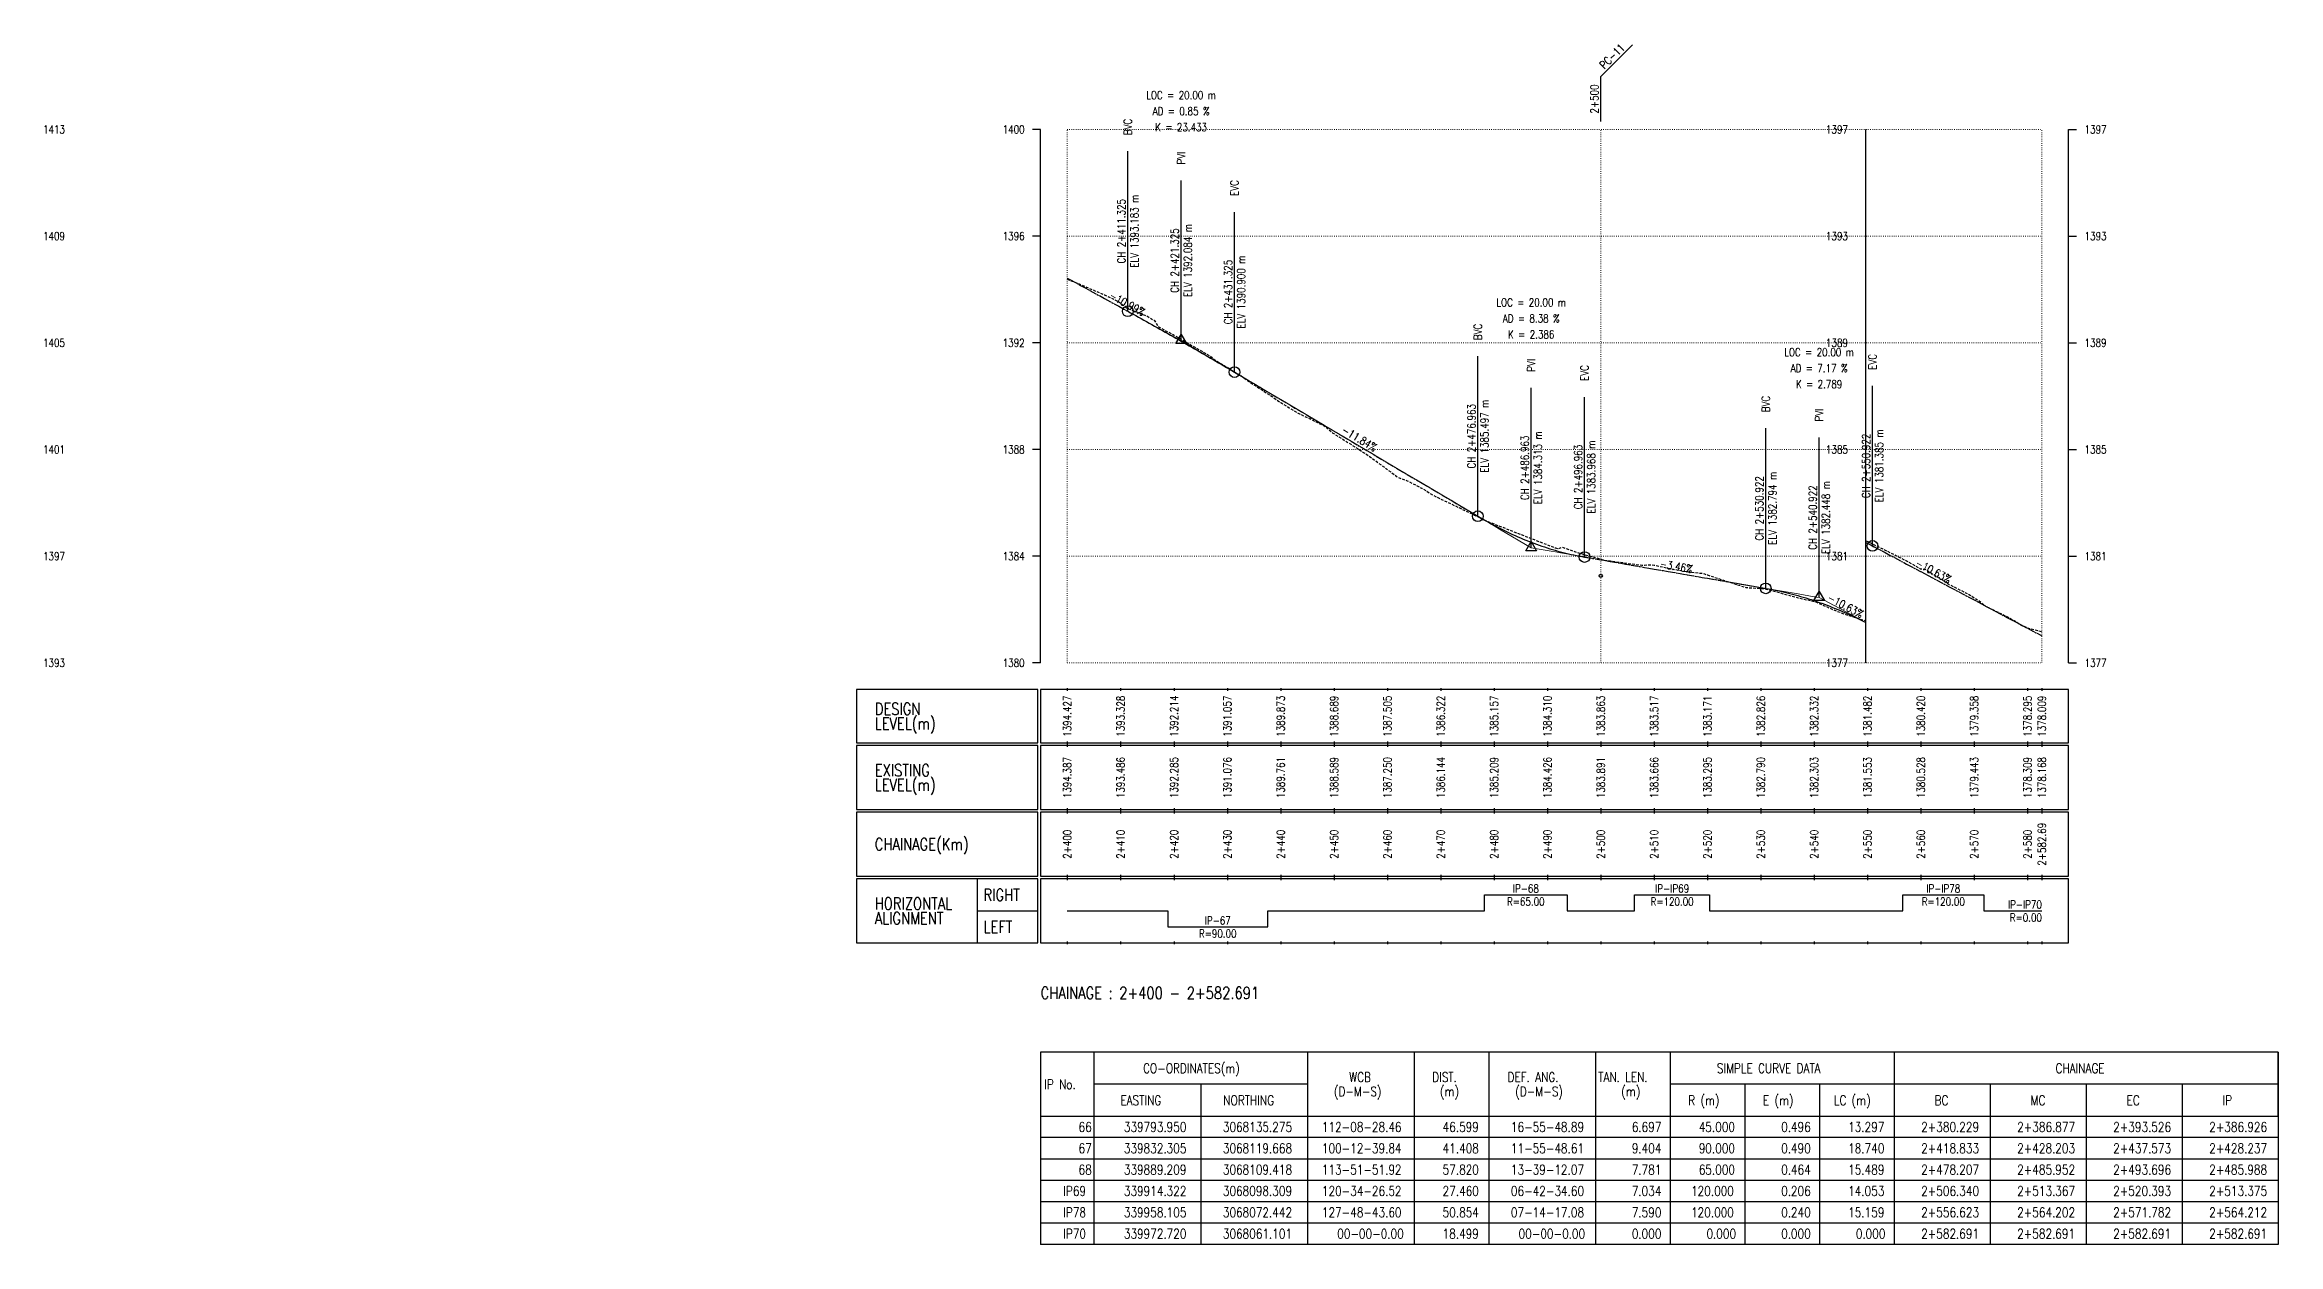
# Model space of a CAD drawing. Extents: x 337736 to 342002, y 3067251 to 3069533.
# Drawn here: x 341583.4 to 342002.1, y 3067278.7 to 3067503.6 of the extents above; entities that cross this region are included whole.
import ezdxf
from ezdxf.enums import TextEntityAlignment as Align

# ---------------------------------------------------------------- set-up
doc = ezdxf.new("R2010")
doc.units = 0
doc.header["$MEASUREMENT"] = 0
for name, pattern in [('Center', [2, 1.25, -0.25, 0.25, -0.25]), ('Dashed', [0.75, 0.5, -0.25]), ('Dot', [0.25, 0, -0.25])]:
    doc.linetypes.add(name, pattern=pattern)
for name, color, linetype, lineweight in [('Chainage Range', 7, 'Continuous', 25), ('Grids', 9, 'Dot', 13), ('PipeCulvert', 6, 'Continuous', 30), ('Vertical Alignment', 5, 'Center', 30), ('VIP Line', 2, 'Continuous', 5)]:
    doc.layers.add(name, color=color, linetype=linetype, lineweight=lineweight)
for name, color, linetype in [('Chainage_TXT', 7, 'Continuous'), ('DesignRL_TXT', 5, 'Continuous'), ('ExistRL_TXT', 3, 'Continuous'), ('GL', 3, 'Dashed'), ('Grade Text', 7, 'Continuous'), ('HC_Data', 7, 'Continuous'), ('Horizontal Alignment', 7, 'Continuous'), ('Remark', 7, 'Continuous'), ('Scale Line', 1, 'Continuous'), ('Title Box Text', 7, 'Continuous'), ('TitleBox', 7, 'Continuous'), ('VIP Mark', 7, 'Continuous')]:
    doc.layers.add(name, color=color, linetype=linetype)
doc.styles.get("Standard").update_dxf_attribs({"font": 'simplex.shx'})

msp = doc.modelspace()

# ---------------------------------------------------------------- linework, layer by layer
at = {"layer": 'GL', "flags": 128}
for points in [[(341775.06, 3067459.67), (341775.52, 3067459.47), (341777.56, 3067458.66), (341782.06, 3067456.7), (341784.7, 3067455.44), (341786.34, 3067454.19), (341790.06, 3067452.7), (341791.37, 3067451.95), (341792.15, 3067450.74), (341794.5, 3067449.48), (341795.06, 3067449.16), (341796.39, 3067448.39), (341800.76, 3067445.85), (341801.81, 3067445.26), (341802.85, 3067444.43), (341807.24, 3067441.81), (341809.36, 3067440.29), (341813.45, 3067437.65), (341814.96, 3067436.6), (341815.06, 3067436.54), (341818.12, 3067434.66), (341823.19, 3067432.18), (341823.48, 3067431.99), (341824.85, 3067430.82), (341830.61, 3067427.18), (341831.23, 3067426.78), (341835.06, 3067423.98), (341837.08, 3067422.51), (341838.77, 3067421.88), (341841.56, 3067420.45), (341841.57, 3067420.48), (341843.55, 3067419.18), (341851.41, 3067415.43), (341853.3, 3067414.47), (341855.06, 3067413.78), (341856.09, 3067413.37), (341862.02, 3067411.05), (341865.74, 3067409.6), (341866.55, 3067409.29), (341867.11, 3067409.14), (341867.89, 3067409.42), (341870.87, 3067408.36), (341875.06, 3067407.19), (341875.6, 3067407.04), (341876.83, 3067406.84), (341882.77, 3067406.05), (341883.27, 3067406.06), (341884.09, 3067406.1), (341885.07, 3067406.07), (341887.68, 3067405.48), (341891.27, 3067404.83), (341894.08, 3067404.52), (341894.5, 3067404.4), (341895.06, 3067404.21), (341902.26, 3067401.87), (341905.77, 3067401.64), (341906.08, 3067401.58), (341912.05, 3067399.93), (341915.06, 3067399.25), (341915.31, 3067399.2), (341915.49, 3067399.13), (341915.98, 3067398.9), (341918.67, 3067397.68), (341921.29, 3067396.7), (341924.77, 3067395.62)], [(341924.77, 3067410.62), (341925.09, 3067410.49), (341928.34, 3067408.88), (341932.38, 3067406.86), (341934.99, 3067405.39), (341935.06, 3067405.38), (341935.84, 3067405.28), (341936.27, 3067405.05), (341940.38, 3067402.44), (341944.29, 3067400.44), (341945.88, 3067399.43), (341947.2, 3067398.36), (341951.19, 3067396.41), (341952.68, 3067395.59), (341953.76, 3067394.85), (341955.06, 3067394.28), (341957.75, 3067393.58)]]:
    msp.add_lwpolyline(points, dxfattribs=at)
at = {"layer": 'Grids'}
for p, q in [((341775.06, 3067487.73), (341957.75, 3067487.73)), ((341775.06, 3067387.73), (341775.06, 3067487.73)), ((341875.06, 3067387.73), (341875.06, 3067487.73)), ((341957.75, 3067387.73), (341957.75, 3067487.73)), ((341775.06, 3067467.73), (341957.75, 3067467.73)), ((341775.06, 3067447.73), (341957.75, 3067447.73)), ((341775.06, 3067427.73), (341957.75, 3067427.73)), ((341775.06, 3067407.73), (341957.75, 3067407.73)), ((341775.06, 3067387.73), (341957.75, 3067387.73))]:
    msp.add_line(p, q, dxfattribs=at)
at = {"layer": 'HC_Data'}
for p, q in [((341780.06, 3067314.73), (341780.06, 3067302.73)), ((341820.06, 3067314.73), (341820.06, 3067302.73)), ((341840.06, 3067314.73), (341840.06, 3067302.73)), ((341854.06, 3067314.73), (341854.06, 3067302.73)), ((341874.06, 3067314.73), (341874.06, 3067302.73)), ((341888.06, 3067314.73), (341888.06, 3067302.73)), ((341930.06, 3067314.73), (341930.06, 3067302.73)), ((342002.06, 3067314.73), (342002.06, 3067302.73)), ((341820.06, 3067308.73), (341780.06, 3067308.73)), ((341800.06, 3067308.73), (341800.06, 3067302.73)), ((341930.06, 3067308.73), (341888.06, 3067308.73)), ((341902.06, 3067308.73), (341902.06, 3067302.73)), ((341916.06, 3067308.73), (341916.06, 3067302.73)), ((342002.06, 3067308.73), (341930.06, 3067308.73)), ((341948.06, 3067308.73), (341948.06, 3067302.73)), ((341966.06, 3067308.73), (341966.06, 3067302.73)), ((341984.06, 3067308.73), (341984.06, 3067302.73)), ((341770.06, 3067302.73), (341770.06, 3067278.73)), ((341780.06, 3067302.73), (341780.06, 3067278.73)), ((341800.06, 3067302.73), (341800.06, 3067278.73)), ((341820.06, 3067302.73), (341820.06, 3067278.73)), ((341840.06, 3067302.73), (341840.06, 3067278.73)), ((341854.06, 3067302.73), (341854.06, 3067278.73)), ((341874.06, 3067302.73), (341874.06, 3067278.73)), ((341888.06, 3067302.73), (341888.06, 3067278.73)), ((341902.06, 3067302.73), (341902.06, 3067278.73)), ((341916.06, 3067302.73), (341916.06, 3067278.73)), ((341930.06, 3067302.73), (341930.06, 3067278.73)), ((341948.06, 3067302.73), (341948.06, 3067278.73)), ((341966.06, 3067302.73), (341966.06, 3067278.73)), ((341984.06, 3067302.73), (341984.06, 3067278.73)), ((342002.06, 3067302.73), (342002.06, 3067278.73)), ((342002.06, 3067298.73), (341770.06, 3067298.73)), ((342002.06, 3067294.73), (341770.06, 3067294.73)), ((342002.06, 3067290.73), (341770.06, 3067290.73)), ((342002.06, 3067286.73), (341770.06, 3067286.73)), ((342002.06, 3067282.73), (341770.06, 3067282.73)), ((342002.06, 3067278.73), (341770.06, 3067278.73))]:
    msp.add_line(p, q, dxfattribs=at)
msp.add_lwpolyline([(341770.06, 3067314.73), (341770.06, 3067302.73), (342002.06, 3067302.73), (342002.06, 3067314.73), (341770.06, 3067314.73)], dxfattribs=at)
at = {"layer": 'Horizontal Alignment'}
msp.add_lwpolyline([(341775.06, 3067341.23), (341793.89, 3067341.23), (341793.89, 3067338.23), (341812.63, 3067338.23), (341812.63, 3067341.23), (341853.27, 3067341.23), (341853.27, 3067344.23), (341868.76, 3067344.23), (341868.76, 3067341.23), (341881.4, 3067341.23), (341881.4, 3067344.23), (341895.45, 3067344.23), (341895.45, 3067341.23), (341931.68, 3067341.23), (341931.68, 3067344.23), (341946.84, 3067344.23), (341946.84, 3067341.23), (341957.75, 3067341.23)], dxfattribs=at)
at = {"layer": 'PipeCulvert'}
msp.add_circle((341875.06, 3067404.05), 0.3, dxfattribs=at)
at = {"layer": 'Remark'}
for p, q in [((341875.06, 3067497.63), (341881, 3067503.57)), ((341875.06, 3067489.23), (341875.06, 3067497.63))]:
    msp.add_line(p, q, dxfattribs=at)
at = {"layer": 'Scale Line'}
for p, q in [((341770.06, 3067487.73), (341768.56, 3067487.73)), ((341770.06, 3067387.73), (341770.06, 3067487.73)), ((341924.77, 3067387.73), (341924.77, 3067487.73)), ((341962.75, 3067387.73), (341962.75, 3067487.73)), ((341962.75, 3067487.73), (341964.25, 3067487.73)), ((341770.06, 3067467.73), (341768.56, 3067467.73)), ((341962.75, 3067467.73), (341964.25, 3067467.73)), ((341770.06, 3067447.73), (341768.56, 3067447.73)), ((341962.75, 3067447.73), (341964.25, 3067447.73)), ((341770.06, 3067427.73), (341768.56, 3067427.73)), ((341962.75, 3067427.73), (341964.25, 3067427.73)), ((341770.06, 3067407.73), (341768.56, 3067407.73)), ((341962.75, 3067407.73), (341964.25, 3067407.73)), ((341770.06, 3067387.73), (341768.56, 3067387.73)), ((341962.75, 3067387.73), (341964.25, 3067387.73))]:
    msp.add_line(p, q, dxfattribs=at)
at = {"layer": 'TitleBox'}
for p, q in [((341775.06, 3067382.98), (341775.06, 3067382.48)), ((341785.06, 3067382.98), (341785.06, 3067382.48)), ((341795.06, 3067382.98), (341795.06, 3067382.48)), ((341805.06, 3067382.98), (341805.06, 3067382.48)), ((341815.06, 3067382.98), (341815.06, 3067382.48)), ((341825.06, 3067382.98), (341825.06, 3067382.48)), ((341835.06, 3067382.98), (341835.06, 3067382.48)), ((341845.06, 3067382.98), (341845.06, 3067382.48)), ((341855.06, 3067382.98), (341855.06, 3067382.48)), ((341865.06, 3067382.98), (341865.06, 3067382.48)), ((341875.06, 3067382.98), (341875.06, 3067382.48)), ((341885.06, 3067382.98), (341885.06, 3067382.48)), ((341895.06, 3067382.98), (341895.06, 3067382.48)), ((341905.06, 3067382.98), (341905.06, 3067382.48)), ((341915.06, 3067382.98), (341915.06, 3067382.48)), ((341925.06, 3067382.98), (341925.06, 3067382.48)), ((341935.06, 3067382.98), (341935.06, 3067382.48)), ((341945.06, 3067382.98), (341945.06, 3067382.48)), ((341955.06, 3067382.98), (341955.06, 3067382.48)), ((341957.75, 3067382.98), (341957.75, 3067382.48)), ((341775.06, 3067372.98), (341775.06, 3067372.48)), ((341775.06, 3067372.48), (341775.06, 3067371.98)), ((341785.06, 3067372.98), (341785.06, 3067372.48)), ((341785.06, 3067372.48), (341785.06, 3067371.98)), ((341795.06, 3067372.98), (341795.06, 3067372.48)), ((341795.06, 3067372.48), (341795.06, 3067371.98)), ((341805.06, 3067372.98), (341805.06, 3067372.48)), ((341805.06, 3067372.48), (341805.06, 3067371.98)), ((341815.06, 3067372.98), (341815.06, 3067372.48)), ((341815.06, 3067372.48), (341815.06, 3067371.98)), ((341825.06, 3067372.98), (341825.06, 3067372.48)), ((341825.06, 3067372.48), (341825.06, 3067371.98)), ((341835.06, 3067372.98), (341835.06, 3067372.48)), ((341835.06, 3067372.48), (341835.06, 3067371.98)), ((341845.06, 3067372.98), (341845.06, 3067372.48)), ((341845.06, 3067372.48), (341845.06, 3067371.98)), ((341855.06, 3067372.98), (341855.06, 3067372.48)), ((341855.06, 3067372.48), (341855.06, 3067371.98)), ((341865.06, 3067372.98), (341865.06, 3067372.48)), ((341865.06, 3067372.48), (341865.06, 3067371.98)), ((341875.06, 3067372.98), (341875.06, 3067372.48)), ((341875.06, 3067372.48), (341875.06, 3067371.98)), ((341885.06, 3067372.98), (341885.06, 3067372.48)), ((341885.06, 3067372.48), (341885.06, 3067371.98)), ((341895.06, 3067372.98), (341895.06, 3067372.48)), ((341895.06, 3067372.48), (341895.06, 3067371.98)), ((341905.06, 3067372.98), (341905.06, 3067372.48)), ((341905.06, 3067372.48), (341905.06, 3067371.98)), ((341915.06, 3067372.98), (341915.06, 3067372.48)), ((341915.06, 3067372.48), (341915.06, 3067371.98)), ((341925.06, 3067372.98), (341925.06, 3067372.48)), ((341925.06, 3067372.48), (341925.06, 3067371.98)), ((341935.06, 3067372.98), (341935.06, 3067372.48)), ((341935.06, 3067372.48), (341935.06, 3067371.98)), ((341945.06, 3067372.98), (341945.06, 3067372.48)), ((341945.06, 3067372.48), (341945.06, 3067371.98)), ((341955.06, 3067372.98), (341955.06, 3067372.48)), ((341955.06, 3067372.48), (341955.06, 3067371.98)), ((341957.75, 3067372.98), (341957.75, 3067372.48)), ((341957.75, 3067372.48), (341957.75, 3067371.98)), ((341775.06, 3067360.48), (341775.06, 3067359.98)), ((341775.06, 3067359.98), (341775.06, 3067359.48)), ((341785.06, 3067360.48), (341785.06, 3067359.98)), ((341785.06, 3067359.98), (341785.06, 3067359.48)), ((341795.06, 3067360.48), (341795.06, 3067359.98)), ((341795.06, 3067359.98), (341795.06, 3067359.48)), ((341805.06, 3067360.48), (341805.06, 3067359.98)), ((341805.06, 3067359.98), (341805.06, 3067359.48)), ((341815.06, 3067360.48), (341815.06, 3067359.98)), ((341815.06, 3067359.98), (341815.06, 3067359.48)), ((341825.06, 3067360.48), (341825.06, 3067359.98)), ((341825.06, 3067359.98), (341825.06, 3067359.48)), ((341835.06, 3067360.48), (341835.06, 3067359.98)), ((341835.06, 3067359.98), (341835.06, 3067359.48)), ((341845.06, 3067360.48), (341845.06, 3067359.98)), ((341845.06, 3067359.98), (341845.06, 3067359.48)), ((341855.06, 3067360.48), (341855.06, 3067359.98)), ((341855.06, 3067359.98), (341855.06, 3067359.48)), ((341865.06, 3067360.48), (341865.06, 3067359.98)), ((341865.06, 3067359.98), (341865.06, 3067359.48)), ((341875.06, 3067360.48), (341875.06, 3067359.98)), ((341875.06, 3067359.98), (341875.06, 3067359.48)), ((341885.06, 3067360.48), (341885.06, 3067359.98)), ((341885.06, 3067359.98), (341885.06, 3067359.48)), ((341895.06, 3067360.48), (341895.06, 3067359.98)), ((341895.06, 3067359.98), (341895.06, 3067359.48)), ((341905.06, 3067360.48), (341905.06, 3067359.98)), ((341905.06, 3067359.98), (341905.06, 3067359.48)), ((341915.06, 3067360.48), (341915.06, 3067359.98)), ((341915.06, 3067359.98), (341915.06, 3067359.48)), ((341925.06, 3067360.48), (341925.06, 3067359.98)), ((341925.06, 3067359.98), (341925.06, 3067359.48)), ((341935.06, 3067360.48), (341935.06, 3067359.98)), ((341935.06, 3067359.98), (341935.06, 3067359.48)), ((341945.06, 3067360.48), (341945.06, 3067359.98)), ((341945.06, 3067359.98), (341945.06, 3067359.48)), ((341955.06, 3067360.48), (341955.06, 3067359.98)), ((341955.06, 3067359.98), (341955.06, 3067359.48)), ((341957.75, 3067360.48), (341957.75, 3067359.98)), ((341957.75, 3067359.98), (341957.75, 3067359.48)), ((341758.23, 3067335.23), (341758.23, 3067347.23)), ((341775.06, 3067347.98), (341775.06, 3067347.48)), ((341775.06, 3067347.48), (341775.06, 3067346.98)), ((341785.06, 3067347.98), (341785.06, 3067347.48)), ((341785.06, 3067347.48), (341785.06, 3067346.98)), ((341795.06, 3067347.98), (341795.06, 3067347.48)), ((341795.06, 3067347.48), (341795.06, 3067346.98)), ((341805.06, 3067347.98), (341805.06, 3067347.48)), ((341805.06, 3067347.48), (341805.06, 3067346.98)), ((341815.06, 3067347.98), (341815.06, 3067347.48)), ((341815.06, 3067347.48), (341815.06, 3067346.98)), ((341825.06, 3067347.98), (341825.06, 3067347.48)), ((341825.06, 3067347.48), (341825.06, 3067346.98)), ((341835.06, 3067347.98), (341835.06, 3067347.48)), ((341835.06, 3067347.48), (341835.06, 3067346.98)), ((341845.06, 3067347.98), (341845.06, 3067347.48)), ((341845.06, 3067347.48), (341845.06, 3067346.98)), ((341855.06, 3067347.98), (341855.06, 3067347.48)), ((341855.06, 3067347.48), (341855.06, 3067346.98)), ((341865.06, 3067347.98), (341865.06, 3067347.48)), ((341865.06, 3067347.48), (341865.06, 3067346.98)), ((341875.06, 3067347.98), (341875.06, 3067347.48)), ((341875.06, 3067347.48), (341875.06, 3067346.98)), ((341885.06, 3067347.98), (341885.06, 3067347.48)), ((341885.06, 3067347.48), (341885.06, 3067346.98)), ((341895.06, 3067347.98), (341895.06, 3067347.48)), ((341895.06, 3067347.48), (341895.06, 3067346.98)), ((341905.06, 3067347.98), (341905.06, 3067347.48)), ((341905.06, 3067347.48), (341905.06, 3067346.98)), ((341915.06, 3067347.98), (341915.06, 3067347.48)), ((341915.06, 3067347.48), (341915.06, 3067346.98)), ((341925.06, 3067347.98), (341925.06, 3067347.48)), ((341925.06, 3067347.48), (341925.06, 3067346.98)), ((341935.06, 3067347.98), (341935.06, 3067347.48)), ((341935.06, 3067347.48), (341935.06, 3067346.98)), ((341945.06, 3067347.98), (341945.06, 3067347.48)), ((341945.06, 3067347.48), (341945.06, 3067346.98)), ((341955.06, 3067347.98), (341955.06, 3067347.48)), ((341955.06, 3067347.48), (341955.06, 3067346.98)), ((341957.75, 3067347.98), (341957.75, 3067347.48)), ((341957.75, 3067347.48), (341957.75, 3067346.98)), ((341758.23, 3067341.23), (341769.56, 3067341.23)), ((341775.06, 3067335.48), (341775.06, 3067334.98)), ((341785.06, 3067335.48), (341785.06, 3067334.98)), ((341795.06, 3067335.48), (341795.06, 3067334.98)), ((341805.06, 3067335.48), (341805.06, 3067334.98)), ((341815.06, 3067335.48), (341815.06, 3067334.98)), ((341825.06, 3067335.48), (341825.06, 3067334.98)), ((341835.06, 3067335.48), (341835.06, 3067334.98)), ((341845.06, 3067335.48), (341845.06, 3067334.98)), ((341855.06, 3067335.48), (341855.06, 3067334.98)), ((341865.06, 3067335.48), (341865.06, 3067334.98)), ((341875.06, 3067335.48), (341875.06, 3067334.98)), ((341885.06, 3067335.48), (341885.06, 3067334.98)), ((341895.06, 3067335.48), (341895.06, 3067334.98)), ((341905.06, 3067335.48), (341905.06, 3067334.98)), ((341915.06, 3067335.48), (341915.06, 3067334.98)), ((341925.06, 3067335.48), (341925.06, 3067334.98)), ((341935.06, 3067335.48), (341935.06, 3067334.98)), ((341945.06, 3067335.48), (341945.06, 3067334.98)), ((341955.06, 3067335.48), (341955.06, 3067334.98)), ((341957.75, 3067335.48), (341957.75, 3067334.98))]:
    msp.add_line(p, q, dxfattribs=at)
for points in [[(341769.56, 3067382.73), (341735.56, 3067382.73), (341735.56, 3067372.73), (341769.56, 3067372.73)], [(341770.06, 3067372.73), (341962.75, 3067372.73), (341962.75, 3067382.73), (341770.06, 3067382.73)], [(341769.56, 3067372.23), (341735.56, 3067372.23), (341735.56, 3067360.23), (341769.56, 3067360.23)], [(341770.06, 3067360.23), (341962.75, 3067360.23), (341962.75, 3067372.23), (341770.06, 3067372.23)], [(341769.56, 3067359.73), (341735.56, 3067359.73), (341735.56, 3067347.73), (341769.56, 3067347.73)], [(341770.06, 3067347.73), (341962.75, 3067347.73), (341962.75, 3067359.73), (341770.06, 3067359.73)], [(341769.56, 3067347.23), (341735.56, 3067347.23), (341735.56, 3067335.23), (341769.56, 3067335.23)], [(341770.06, 3067335.23), (341962.75, 3067335.23), (341962.75, 3067347.23), (341770.06, 3067347.23)]]:
    msp.add_lwpolyline(points, close=True, dxfattribs=at)
at = {"layer": 'Vertical Alignment'}
for points in [[(341775.06, 3067459.87), (341775.52, 3067459.62), (341777.56, 3067458.5), (341782.06, 3067456.02), (341784.7, 3067454.57), (341786.34, 3067453.67), (341786.39, 3067453.65), (341786.89, 3067453.37), (341787.39, 3067453.1), (341787.89, 3067452.82), (341788.39, 3067452.54), (341788.89, 3067452.27), (341789.39, 3067451.99), (341789.89, 3067451.71), (341790.39, 3067451.43), (341790.89, 3067451.15), (341791.39, 3067450.87), (341791.89, 3067450.59), (341792.39, 3067450.31), (341792.89, 3067450.03), (341793.39, 3067449.75), (341793.89, 3067449.47), (341794.39, 3067449.19), (341794.89, 3067448.9), (341795.39, 3067448.62), (341795.89, 3067448.33), (341796.39, 3067448.05), (341796.89, 3067447.76), (341797.39, 3067447.48), (341797.89, 3067447.19), (341798.39, 3067446.9), (341798.89, 3067446.62), (341799.39, 3067446.33), (341799.89, 3067446.04), (341800.39, 3067445.75), (341800.89, 3067445.46), (341801.39, 3067445.17), (341801.89, 3067444.88), (341802.39, 3067444.59), (341802.89, 3067444.29), (341803.39, 3067444), (341803.89, 3067443.71), (341804.39, 3067443.42), (341804.89, 3067443.12), (341805.39, 3067442.83), (341805.89, 3067442.53), (341806.39, 3067442.24), (341806.39, 3067442.24), (341807.24, 3067441.73), (341809.36, 3067440.47), (341813.45, 3067438.05), (341814.96, 3067437.16), (341815.06, 3067437.1), (341818.12, 3067435.29), (341823.19, 3067432.29), (341823.48, 3067432.12), (341824.85, 3067431.31), (341830.61, 3067427.89), (341831.23, 3067427.53), (341835.06, 3067425.26), (341837.08, 3067424.07), (341838.77, 3067423.07), (341841.56, 3067421.42), (341841.57, 3067421.41), (341843.55, 3067420.24), (341851.41, 3067415.59), (341852.02, 3067415.22), (341852.52, 3067414.93), (341853.02, 3067414.64), (341853.52, 3067414.36), (341854.02, 3067414.08), (341854.52, 3067413.81), (341855.02, 3067413.54), (341855.52, 3067413.28), (341856.02, 3067413.02), (341856.52, 3067412.77), (341857.02, 3067412.52), (341857.52, 3067412.28), (341858.02, 3067412.05), (341858.52, 3067411.82), (341859.02, 3067411.59), (341859.52, 3067411.37), (341860.02, 3067411.16), (341860.52, 3067410.95), (341861.02, 3067410.74), (341861.52, 3067410.54), (341862.02, 3067410.35), (341862.52, 3067410.16), (341863.02, 3067409.98), (341863.52, 3067409.8), (341864.02, 3067409.63), (341864.52, 3067409.46), (341865.02, 3067409.3), (341865.52, 3067409.14), (341866.02, 3067408.99), (341866.52, 3067408.84), (341867.02, 3067408.7), (341867.52, 3067408.56), (341868.02, 3067408.43), (341868.52, 3067408.31), (341869.02, 3067408.19), (341869.52, 3067408.07), (341870.02, 3067407.96), (341870.52, 3067407.86), (341871.02, 3067407.76), (341871.52, 3067407.66), (341872.02, 3067407.57), (341872.02, 3067407.57), (341875.06, 3067407.05), (341875.6, 3067406.96), (341876.83, 3067406.74), (341882.77, 3067405.72), (341883.27, 3067405.63), (341884.09, 3067405.49), (341885.07, 3067405.32), (341887.68, 3067404.87), (341891.27, 3067404.25), (341894.08, 3067403.76), (341894.5, 3067403.69), (341895.06, 3067403.59), (341902.26, 3067402.35), (341905.77, 3067401.74), (341905.98, 3067401.7), (341906.48, 3067401.61), (341906.98, 3067401.52), (341907.48, 3067401.42), (341907.98, 3067401.32), (341908.48, 3067401.21), (341908.98, 3067401.1), (341909.48, 3067400.99), (341909.98, 3067400.87), (341910.48, 3067400.74), (341910.98, 3067400.61), (341911.48, 3067400.48), (341911.98, 3067400.34), (341912.48, 3067400.2), (341912.98, 3067400.05), (341913.48, 3067399.9), (341913.98, 3067399.75), (341914.48, 3067399.59), (341914.98, 3067399.42), (341915.48, 3067399.25), (341915.98, 3067399.08), (341916.48, 3067398.9), (341916.98, 3067398.72), (341917.48, 3067398.53), (341917.98, 3067398.34), (341918.48, 3067398.14), (341918.98, 3067397.94), (341919.48, 3067397.74), (341919.98, 3067397.53), (341920.48, 3067397.31), (341920.98, 3067397.09), (341921.48, 3067396.87), (341921.98, 3067396.64), (341922.48, 3067396.41), (341922.98, 3067396.17), (341923.48, 3067395.93), (341923.98, 3067395.69), (341924.48, 3067395.44), (341924.77, 3067395.29)], [(341924.77, 3067410.29), (341925.27, 3067410.03), (341925.77, 3067409.77), (341926.27, 3067409.51), (341925.98, 3067409.66), (341928.34, 3067408.41), (341932.38, 3067406.26), (341934.99, 3067404.88), (341935.06, 3067404.84), (341935.84, 3067404.42), (341936.27, 3067404.2), (341940.38, 3067402.01), (341944.29, 3067399.93), (341945.88, 3067399.09), (341947.2, 3067398.39), (341951.19, 3067396.27), (341952.68, 3067395.47), (341953.76, 3067394.9), (341955.06, 3067394.21), (341957.75, 3067392.78)]]:
    msp.add_lwpolyline(points, dxfattribs=at)
at = {"layer": 'VIP Line'}
for points in [[(341775.06, 3067459.87), (341775.52, 3067459.62), (341777.56, 3067458.5), (341782.06, 3067456.02), (341784.7, 3067454.57), (341786.34, 3067453.67), (341790.06, 3067451.63), (341791.37, 3067450.91), (341792.15, 3067450.48), (341794.5, 3067449.19), (341795.06, 3067448.88), (341796.39, 3067448.15), (341800.76, 3067445.57), (341801.81, 3067444.95), (341802.85, 3067444.33), (341807.24, 3067441.73), (341809.36, 3067440.47), (341813.45, 3067438.05), (341814.96, 3067437.16), (341815.06, 3067437.1), (341818.12, 3067435.29), (341823.19, 3067432.29), (341823.48, 3067432.12), (341824.85, 3067431.31), (341830.61, 3067427.89), (341831.23, 3067427.53), (341835.06, 3067425.26), (341837.08, 3067424.07), (341838.77, 3067423.07), (341841.56, 3067421.42), (341841.57, 3067421.41), (341843.55, 3067420.24), (341851.41, 3067415.59), (341853.3, 3067414.47), (341855.06, 3067413.42), (341856.09, 3067412.81), (341862.02, 3067409.3), (341865.74, 3067408.66), (341866.55, 3067408.52), (341867.11, 3067408.42), (341867.89, 3067408.29), (341870.87, 3067407.77), (341875.06, 3067407.05), (341875.6, 3067406.96), (341876.83, 3067406.74), (341882.77, 3067405.72), (341883.27, 3067405.63), (341884.09, 3067405.49), (341885.07, 3067405.32), (341887.68, 3067404.87), (341891.27, 3067404.25), (341894.08, 3067403.76), (341894.5, 3067403.69), (341895.06, 3067403.59), (341902.26, 3067402.35), (341905.77, 3067401.74), (341906.08, 3067401.69), (341912.05, 3067400.65), (341915.06, 3067400.13), (341915.31, 3067400.09), (341915.49, 3067400.06), (341915.98, 3067399.97), (341918.67, 3067398.55), (341921.29, 3067397.15), (341924.77, 3067395.3)], [(341924.77, 3067410.3), (341925.09, 3067410.14), (341928.34, 3067408.41), (341932.38, 3067406.26), (341934.99, 3067404.88), (341935.06, 3067404.84), (341935.84, 3067404.42), (341936.27, 3067404.2), (341940.38, 3067402.01), (341944.29, 3067399.93), (341945.88, 3067399.09), (341947.2, 3067398.39), (341951.19, 3067396.27), (341952.68, 3067395.47), (341953.76, 3067394.9), (341955.06, 3067394.21), (341957.75, 3067392.78)]]:
    msp.add_lwpolyline(points, dxfattribs=at)
at = {"layer": 'VIP Mark'}
for p, q in [((341786.39, 3067453.65), (341786.39, 3067483.65)), ((341796.39, 3067448.15), (341796.39, 3067478.15)), ((341806.39, 3067442.24), (341806.39, 3067472.24)), ((341852.02, 3067415.22), (341852.02, 3067445.22)), ((341862.02, 3067409.3), (341862.02, 3067439.3)), ((341925.98, 3067409.66), (341925.98, 3067439.66)), ((341872.02, 3067407.57), (341872.02, 3067437.57)), ((341905.98, 3067401.7), (341905.98, 3067431.7)), ((341915.98, 3067399.97), (341915.98, 3067429.97))]:
    msp.add_line(p, q, dxfattribs=at)
for points in [[(341795.39, 3067447.58), (341796.39, 3067449.31), (341797.39, 3067447.58), (341795.39, 3067447.58)], [(341861.02, 3067408.72), (341862.02, 3067410.46), (341863.02, 3067408.72), (341861.02, 3067408.72)], [(341914.98, 3067399.4), (341915.98, 3067401.13), (341916.98, 3067399.4), (341914.98, 3067399.4)]]:
    msp.add_lwpolyline(points, dxfattribs=at)
for centre in [(341786.39, 3067453.65), (341806.39, 3067442.24), (341852.02, 3067415.22), (341925.98, 3067409.66), (341872.02, 3067407.57), (341905.98, 3067401.7)]:
    msp.add_circle(centre, 1, dxfattribs=at)

# ---------------------------------------------------------------- texts
at = {"width": 0.8}
for s, p in [('1413', (341583.06, 3067487.73)), ('1397', (341965.75, 3067487.73)), ('1409', (341583.06, 3067467.73)), ('1393', (341965.75, 3067467.73)), ('1405', (341583.06, 3067447.73)), ('1389', (341965.75, 3067447.73)), ('1401', (341583.06, 3067427.73)), ('1385', (341965.75, 3067427.73)), ('1397', (341583.06, 3067407.73)), ('1381', (341965.75, 3067407.73)), ('1393', (341583.06, 3067387.73)), ('1377', (341965.75, 3067387.73))]:
    msp.add_text(s, height=1.5, dxfattribs=at).set_placement(p, align=Align.MIDDLE_LEFT)
for s, p in [('1400', (341767.06, 3067487.73)), ('1396', (341767.06, 3067467.73)), ('1392', (341767.06, 3067447.73)), ('1388', (341767.06, 3067427.73)), ('1384', (341767.06, 3067407.73)), ('1380', (341767.06, 3067387.73))]:
    msp.add_text(s, height=1.5, dxfattribs=at).set_placement(p, align=Align.MIDDLE_RIGHT)
for s, p in [('1397', (341917.27, 3067486.98)), ('1393', (341917.27, 3067466.98)), ('1389', (341917.27, 3067446.98)), ('1385', (341917.27, 3067426.98)), ('1381', (341917.27, 3067406.98)), ('1377', (341917.27, 3067386.98))]:
    msp.add_text(s, height=1.5, dxfattribs=at).set_placement(p)
at = {"layer": 'Chainage Range', "width": 0.8}
msp.add_text('CHAINAGE : 2+400 - 2+582.691', height=2.25, dxfattribs=at).set_placement((341770.06, 3067324.73))
at = {"layer": 'Chainage_TXT', "width": 0.8}
for s, p in [('2+400', (341775.06, 3067353.73)), ('2+410', (341785.06, 3067353.73)), ('2+420', (341795.06, 3067353.73)), ('2+430', (341805.06, 3067353.73)), ('2+440', (341815.06, 3067353.73)), ('2+450', (341825.06, 3067353.73)), ('2+460', (341835.06, 3067353.73)), ('2+470', (341845.06, 3067353.73)), ('2+480', (341855.06, 3067353.73)), ('2+490', (341865.06, 3067353.73)), ('2+500', (341875.06, 3067353.73)), ('2+510', (341885.06, 3067353.73)), ('2+520', (341895.06, 3067353.73)), ('2+530', (341905.06, 3067353.73)), ('2+540', (341915.06, 3067353.73)), ('2+550', (341925.06, 3067353.73)), ('2+560', (341935.06, 3067353.73)), ('2+570', (341945.06, 3067353.73)), ('2+580', (341955.06, 3067353.73)), ('2+582.69', (341957.75, 3067353.73))]:
    msp.add_text(s, height=1.5, rotation=90, dxfattribs=at).set_placement(p, align=Align.MIDDLE_CENTER)
at = {"layer": 'DesignRL_TXT', "width": 0.8}
for s, p in [('1394.427', (341775.06, 3067377.73)), ('1393.328', (341785.06, 3067377.73)), ('1392.214', (341795.06, 3067377.73)), ('1391.057', (341805.06, 3067377.73)), ('1389.873', (341815.06, 3067377.73)), ('1388.689', (341825.06, 3067377.73)), ('1387.505', (341835.06, 3067377.73)), ('1386.322', (341845.06, 3067377.73)), ('1385.157', (341855.06, 3067377.73)), ('1384.310', (341865.06, 3067377.73)), ('1383.863', (341875.06, 3067377.73)), ('1383.517', (341885.06, 3067377.73)), ('1383.171', (341895.06, 3067377.73)), ('1382.826', (341905.06, 3067377.73)), ('1382.332', (341915.06, 3067377.73)), ('1381.482', (341925.06, 3067377.73)), ('1380.420', (341935.06, 3067377.73)), ('1379.358', (341945.06, 3067377.73)), ('1378.295', (341955.06, 3067377.73)), ('1378.009', (341957.75, 3067377.73))]:
    msp.add_text(s, height=1.5, rotation=90, dxfattribs=at).set_placement(p, align=Align.MIDDLE_CENTER)
at = {"layer": 'ExistRL_TXT', "width": 0.8}
for s, p in [('1394.387', (341775.06, 3067366.23)), ('1393.486', (341785.06, 3067366.23)), ('1392.285', (341795.06, 3067366.23)), ('1391.076', (341805.06, 3067366.23)), ('1389.761', (341815.06, 3067366.23)), ('1388.589', (341825.06, 3067366.23)), ('1387.250', (341835.06, 3067366.23)), ('1386.144', (341845.06, 3067366.23)), ('1385.209', (341855.06, 3067366.23)), ('1384.426', (341865.06, 3067366.23)), ('1383.891', (341875.06, 3067366.23)), ('1383.666', (341885.06, 3067366.23)), ('1383.295', (341895.06, 3067366.23)), ('1382.790', (341905.06, 3067366.23)), ('1382.303', (341915.06, 3067366.23)), ('1381.553', (341925.06, 3067366.23)), ('1380.528', (341935.06, 3067366.23)), ('1379.443', (341945.06, 3067366.23)), ('1378.309', (341955.06, 3067366.23)), ('1378.168', (341957.75, 3067366.23))]:
    msp.add_text(s, height=1.5, rotation=90, dxfattribs=at).set_placement(p, align=Align.MIDDLE_CENTER)
at = {"layer": 'Grade Text', "width": 0.8}
for s, rotation, p in [('-10.99%', 331.222, (341785.72, 3067454.01)), ('-11.84%', 329.3775, (341829.21, 3067428.73)), ('-3.46%', 350.1927, (341889, 3067404.64)), ('-10.63%', 332.0157, (341936.87, 3067403.88)), ('-10.63%', 332.0157, (341920.38, 3067397.36))]:
    msp.add_text(s, height=1.5, rotation=rotation, dxfattribs=at).set_placement(p, align=Align.BOTTOM_CENTER)
at = {"layer": 'HC_Data', "width": 0.8}
for s, p in [('CO-ORDINATES(m)', (341789.26, 3067310.83)), ('SIMPLE CURVE DATA', (341896.82, 3067310.83)), ('CHAINAGE', (341960.3, 3067310.83)), ('IP No.', (341770.74, 3067307.83)), ('(D-M-S)', (341825.02, 3067306.48)), ('WCB', (341827.9, 3067309.18)), ('DIST.', (341843.46, 3067309.18)), ('(m)', (341844.9, 3067306.48)), ('DEF. ANG.', (341857.58, 3067309.18)), ('(D-M-S)', (341859.02, 3067306.48)), ('TAN. LEN.', (341874.58, 3067309.18)), ('(m)', (341878.9, 3067306.48)), ('EASTING', (341785.02, 3067304.83)), ('NORTHING', (341804.3, 3067304.83)), ('R (m)', (341891.46, 3067304.83)), ('E (m)', (341905.46, 3067304.83)), ('LC (m)', (341918.74, 3067304.83)), ('BC', (341937.62, 3067304.83)), ('MC', (341955.62, 3067304.83)), ('EC', (341973.62, 3067304.83)), ('IP', (341991.62, 3067304.83)), ('66', (341777.18, 3067299.83)), ('339793.950', (341785.66, 3067299.83)), ('3068135.275', (341804.22, 3067299.83)), ('112-08-28.46', (341822.78, 3067299.83)), ('46.599', (341845.42, 3067299.83)), ('16-55-48.89', (341858.22, 3067299.83)), ('6.697', (341880.86, 3067299.83)), ('45.000', (341893.42, 3067299.83)), ('0.496', (341908.86, 3067299.83)), ('13.297', (341921.42, 3067299.83)), ('2+380.229', (341935.1, 3067299.83)), ('2+386.877', (341953.1, 3067299.83)), ('2+393.526', (341971.1, 3067299.83)), ('2+386.926', (341989.1, 3067299.83)), ('67', (341777.18, 3067295.83)), ('339832.305', (341785.66, 3067295.83)), ('3068119.668', (341804.22, 3067295.83)), ('100-12-39.84', (341822.78, 3067295.83)), ('41.408', (341845.42, 3067295.83)), ('11-55-48.61', (341858.22, 3067295.83)), ('9.404', (341880.86, 3067295.83)), ('90.000', (341893.42, 3067295.83)), ('0.490', (341908.86, 3067295.83)), ('18.740', (341921.42, 3067295.83)), ('2+418.833', (341935.1, 3067295.83)), ('2+428.203', (341953.1, 3067295.83)), ('2+437.573', (341971.1, 3067295.83)), ('2+428.237', (341989.1, 3067295.83)), ('68', (341777.18, 3067291.83)), ('339889.209', (341785.66, 3067291.83)), ('3068109.418', (341804.22, 3067291.83)), ('113-51-51.92', (341822.78, 3067291.83)), ('57.820', (341845.42, 3067291.83)), ('13-39-12.07', (341858.22, 3067291.83)), ('7.781', (341880.86, 3067291.83)), ('65.000', (341893.42, 3067291.83)), ('0.464', (341908.86, 3067291.83)), ('15.489', (341921.42, 3067291.83)), ('2+478.207', (341935.1, 3067291.83)), ('2+485.952', (341953.1, 3067291.83)), ('2+493.696', (341971.1, 3067291.83)), ('2+485.988', (341989.1, 3067291.83)), ('IP69', (341774.3, 3067287.83)), ('339914.322', (341785.66, 3067287.83)), ('3068098.309', (341804.22, 3067287.83)), ('120-34-26.52', (341822.78, 3067287.83)), ('27.460', (341845.42, 3067287.83)), ('06-42-34.60', (341858.22, 3067287.83)), ('7.034', (341880.86, 3067287.83)), ('120.000', (341891.98, 3067287.83)), ('0.206', (341908.86, 3067287.83)), ('14.053', (341921.42, 3067287.83)), ('2+506.340', (341935.1, 3067287.83)), ('2+513.367', (341953.1, 3067287.83)), ('2+520.393', (341971.1, 3067287.83)), ('2+513.375', (341989.1, 3067287.83)), ('IP78', (341774.3, 3067283.83)), ('339958.105', (341785.66, 3067283.83)), ('3068072.442', (341804.22, 3067283.83)), ('127-48-43.60', (341822.78, 3067283.83)), ('50.854', (341845.42, 3067283.83)), ('07-14-17.08', (341858.22, 3067283.83)), ('7.590', (341880.86, 3067283.83)), ('120.000', (341891.98, 3067283.83)), ('0.240', (341908.86, 3067283.83)), ('15.159', (341921.42, 3067283.83)), ('2+556.623', (341935.1, 3067283.83)), ('2+564.202', (341953.1, 3067283.83)), ('2+571.782', (341971.1, 3067283.83)), ('2+564.212', (341989.1, 3067283.83)), ('IP70', (341774.3, 3067279.83)), ('339972.720', (341785.66, 3067279.83)), ('3068061.101', (341804.22, 3067279.83)), ('00-00-0.00', (341825.66, 3067279.83)), ('18.499', (341845.42, 3067279.83)), ('00-00-0.00', (341859.66, 3067279.83)), ('0.000', (341880.86, 3067279.83)), ('0.000', (341894.86, 3067279.83)), ('0.000', (341908.86, 3067279.83)), ('0.000', (341922.86, 3067279.83)), ('2+582.691', (341935.1, 3067279.83)), ('2+582.691', (341953.1, 3067279.83)), ('2+582.691', (341971.1, 3067279.83)), ('2+582.691', (341989.1, 3067279.83))]:
    msp.add_text(s, height=1.8, dxfattribs=at).set_placement(p)
at = {"layer": 'Horizontal Alignment', "width": 0.8}
for s, p in [('IP-68', (341861.01, 3067344.23)), ('IP-IP69', (341888.43, 3067344.23)), ('IP-IP78', (341939.26, 3067344.23)), ('IP-67', (341803.26, 3067338.23))]:
    msp.add_text(s, height=1.5, dxfattribs=at).set_placement(p, align=Align.BOTTOM_CENTER)
for s, p in [('R=65.00', (341861.01, 3067343.73)), ('R=120.00', (341888.43, 3067343.73)), ('R=120.00', (341939.26, 3067343.73)), ('R=90.00', (341803.26, 3067337.73))]:
    msp.add_text(s, height=1.5, dxfattribs=at).set_placement(p, align=Align.TOP_CENTER)
msp.add_text('IP-IP70', height=1.5, dxfattribs=at).set_placement((341957.75, 3067341.23), align=Align.BOTTOM_RIGHT)
msp.add_text('R=0.00', height=1.5, dxfattribs=at).set_placement((341957.75, 3067340.73), align=Align.TOP_RIGHT)
at = {"layer": 'Remark', "width": 0.8}
for s, rotation, p in [('PC-11', 45, (341878.03, 3067500.6)), ('2+500', 90, (341875.06, 3067493.43))]:
    msp.add_text(s, height=1.5, rotation=rotation, dxfattribs=at).set_placement(p, align=Align.BOTTOM_CENTER)
at = {"layer": 'Title Box Text', "width": 0.8}
for s, p in [('DESIGN', (341738.96, 3067377.98)), ('LEVEL(m)', (341738.96, 3067375.23)), ('EXISTING', (341738.96, 3067366.48)), ('LEVEL(m)', (341738.96, 3067363.73)), ('CHAINAGE(Km)', (341738.96, 3067352.61)), ('HORIZONTAL', (341738.96, 3067341.48)), ('RIGHT', (341759.36, 3067343.11)), ('ALIGNMENT', (341738.96, 3067338.73)), ('LEFT', (341759.36, 3067337.11))]:
    msp.add_text(s, height=2.25, dxfattribs=at).set_placement(p)
at = {"layer": 'VIP Mark', "width": 0.8}
for s, p in [('LOC = 20.00 m', (341796.39, 3067494.15)), ('AD = 0.85 %', (341796.39, 3067491.15)), ('K = 23.433', (341796.39, 3067488.15)), ('LOC = 20.00 m', (341862.02, 3067455.3)), ('AD = 8.38 %', (341862.02, 3067452.3)), ('K = 2.386', (341862.02, 3067449.3)), ('LOC = 20.00 m', (341915.98, 3067445.97)), ('AD = 7.17 %', (341915.98, 3067442.97)), ('K = 2.789', (341915.98, 3067439.97))]:
    msp.add_text(s, height=1.5, dxfattribs=at).set_placement(p, align=Align.MIDDLE_CENTER)
for s, p in [('BVC', (341786.39, 3067486.65)), ('PVI', (341796.39, 3067481.15)), ('EVC', (341806.39, 3067475.24)), ('BVC', (341852.02, 3067448.22)), ('PVI', (341862.02, 3067442.3)), ('EVC', (341872.02, 3067440.57)), ('EVC', (341925.98, 3067442.66)), ('BVC', (341905.98, 3067434.7)), ('PVI', (341915.98, 3067432.97))]:
    msp.add_text(s, height=1.5, rotation=90, dxfattribs=at).set_placement(p, align=Align.MIDDLE_LEFT)
for s, p in [('CH 2+411.325', (341786.39, 3067468.65)), ('CH 2+421.325', (341796.39, 3067463.15)), ('CH 2+431.325', (341806.39, 3067457.24)), ('CH 2+476.963', (341852.02, 3067430.22)), ('CH 2+486.963', (341862.02, 3067424.3)), ('CH 2+550.922', (341925.98, 3067424.66)), ('CH 2+496.963', (341872.02, 3067422.57)), ('CH 2+530.922', (341905.98, 3067416.7)), ('CH 2+540.922', (341915.98, 3067414.97))]:
    msp.add_text(s, height=1.5, rotation=90, dxfattribs=at).set_placement(p, align=Align.BOTTOM_CENTER)
for s, p in [('ELV 1393.183 m', (341786.89, 3067468.65)), ('ELV 1392.084 m', (341796.89, 3067463.15)), ('ELV 1390.900 m', (341806.89, 3067457.24)), ('ELV 1385.497 m', (341852.52, 3067430.22)), ('ELV 1384.313 m', (341862.52, 3067424.3)), ('ELV 1381.385 m', (341926.48, 3067424.66)), ('ELV 1383.968 m', (341872.52, 3067422.57)), ('ELV 1382.794 m', (341906.48, 3067416.7)), ('ELV 1382.448 m', (341916.48, 3067414.97))]:
    msp.add_text(s, height=1.5, rotation=90, dxfattribs=at).set_placement(p, align=Align.TOP_CENTER)

doc.saveas('drawing.dxf')
